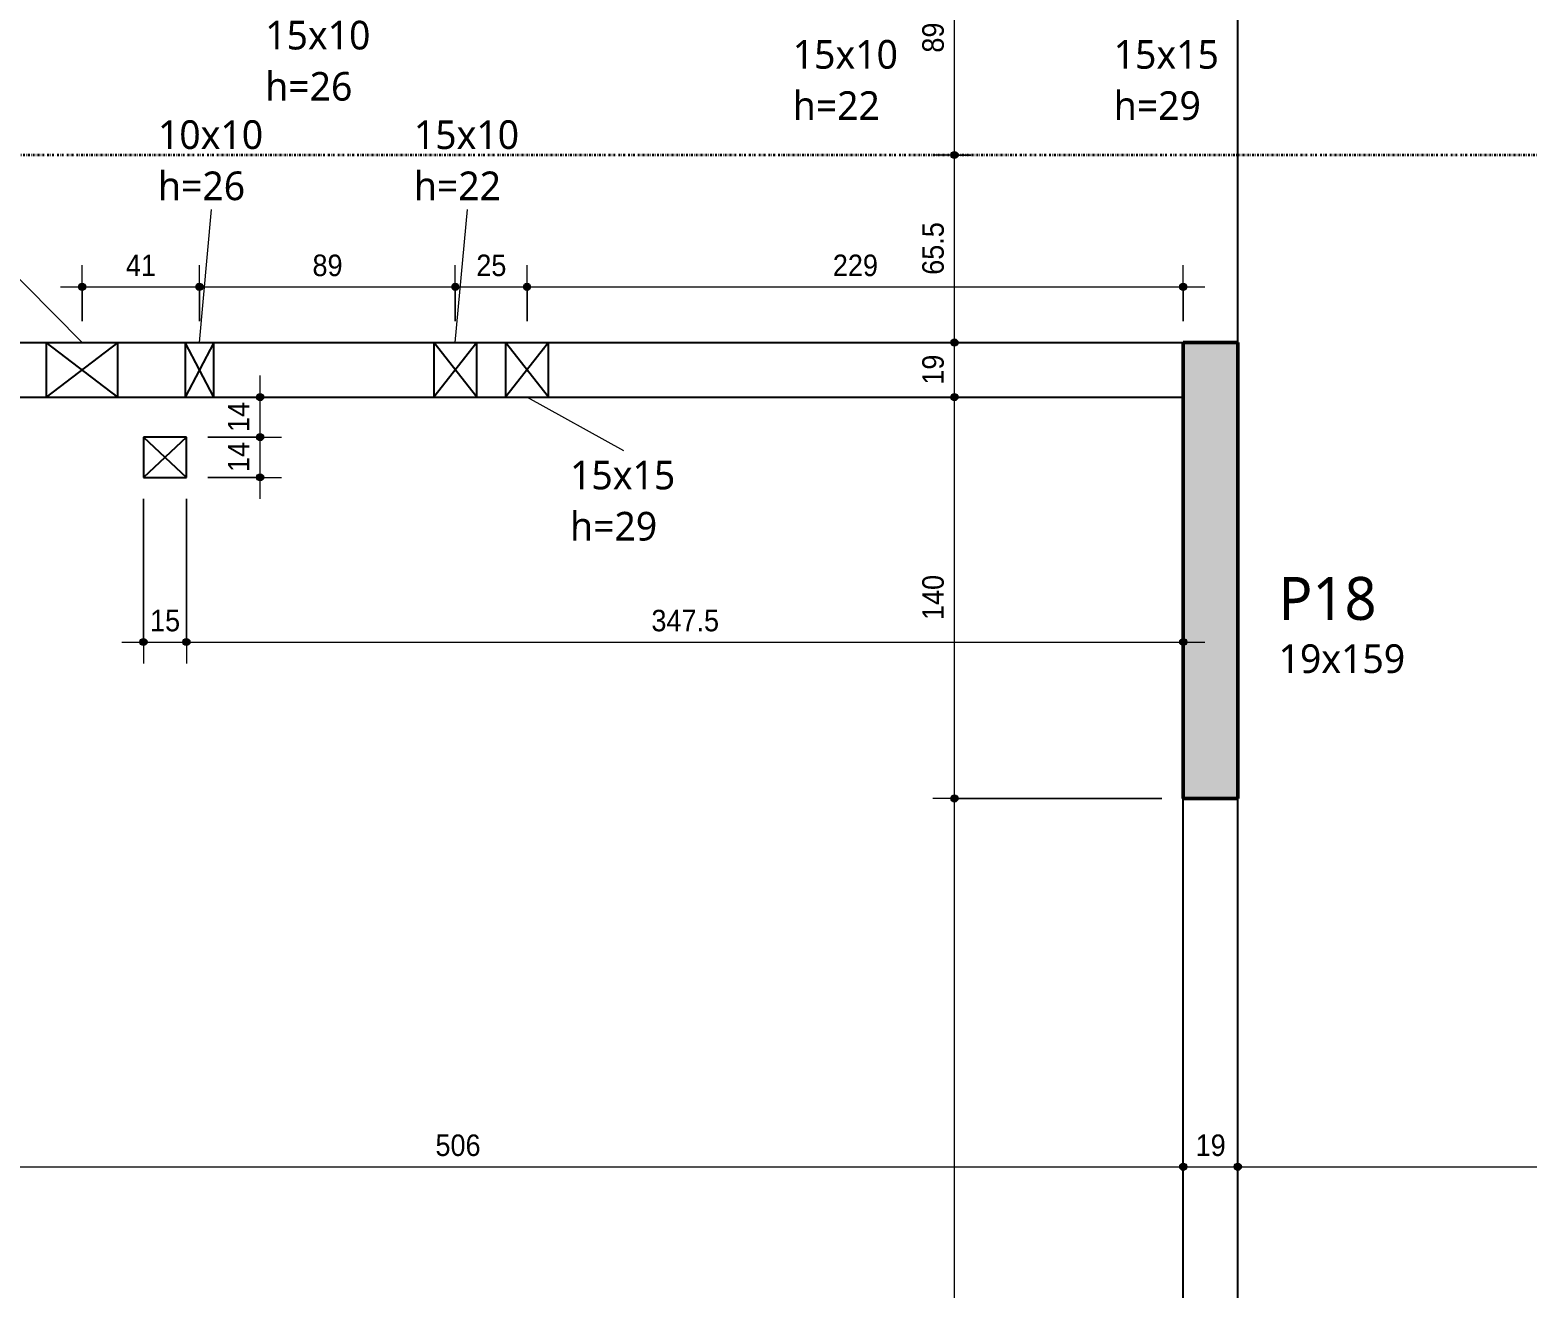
# Model space of a CAD drawing. Header units: centimetres. Extents: x -2198 to 42786, y -3196 to 88064.
# Drawn here: x 568 to 1091, y -512 to -73 of the extents above; entities that cross this region are included whole.
import ezdxf

# ---------------------------------------------------------------- set-up
doc = ezdxf.new("R2010")
doc.units = ezdxf.units.CM
doc.linetypes.add('Dash dot', pattern=[1.5875, 0.635, -0.47625, 0, -0.47625])
doc.linetypes.add('Traço', pattern=[0.635, 0.3175, -0.3175])
for name, color, linetype, lineweight in [('A-ANNO-DIMS', 7, 'Continuous', 9), ('A-ANNO-DIMS-50', 7, 'Continuous', 9), ('A-DETL-THIN', 7, 'Continuous', 25), ('A-FLOR', 7, 'Continuous', 25), ('A-GENM', 7, 'Continuous', 25), ('A-GENM-HDLN', 7, 'Traço', 18), ('A-GENM-IDEN', 7, 'Continuous', 9), ('S-BEAM', 7, 'Continuous', 25), ('S-BEAM-HDLN', 7, 'Traço', 25), ('S-COLS', 7, 'Continuous', 25), ('S-COLS-IDEN', 7, 'Continuous', 9), ('S-GRID', 7, 'Continuous', 9)]:
    doc.layers.add(name, color=color, linetype=linetype, lineweight=lineweight)
doc.styles.add('Arial_2', font='arial.ttf', dxfattribs={"width": 0.9, "height": 7.5})
doc.styles.add('Gadugi', font='gadugi.ttf', dxfattribs={"height": 15})
doc.styles.add('Gadugi_1', font='gadugi.ttf', dxfattribs={"height": 10})
doc.dimstyles.new('PED_1_5mm_ESQ', dxfattribs={"dimscale": 30.48, "dimtxt": 7.651945, "dimasz": 0.328084, "dimexe": 0.246063, "dimexo": 0.246063, "dimgap": 0.049213, "dimtad": 1, "dimdec": 1, "dimrnd": 0.5, "dimdsep": 46, "dimtxsty": 'Arial_2', "dimblk1": 'DOTSMALL', "dimblk2": 'DOTSMALL', "dimsah": 1, "dimcen": 0.09, "dimdle": 0.246063, "dimazin": 0, "dimtfac": 1, "dimtdec": 4, "dimtix": 1, "dimtmove": 0, "dimatfit": 3, "dimfxl": 1, "dimtvp": 1, "dimtolj": 1, "dimtzin": 0, "dimarcsym": 2})
doc.dimstyles.new('PED_1_5mm_ESQ_3', dxfattribs={"dimscale": 30.48, "dimtxt": 7.651945, "dimasz": 0.328084, "dimexe": 0.246063, "dimexo": 0.246063, "dimgap": 0.049213, "dimtad": 1, "dimdec": 1, "dimrnd": 0.5, "dimdsep": 46, "dimtxsty": 'Arial_2', "dimblk1": 'DOTSMALL', "dimblk2": 'DOTSMALL', "dimsah": 1, "dimcen": 0.09, "dimdle": 0.246063, "dimazin": 0, "dimtfac": 1, "dimtdec": 4, "dimtix": 1, "dimtmove": 0, "dimatfit": 3, "dimfxl": 1, "dimtvp": 1, "dimtolj": 1, "dimtzin": 0, "dimarcsym": 2})

# ---------------------------------------------------------------- blocks, each defined once
blk = doc.blocks.new('PED_FURO_RETANGULAR_R04_2020 - 25x15x29-3618377-PL E 001 - FORMA DO PAVIMENTO TIPO 1')
at = {"layer": 'A-GENM-HDLN'}
for p, q in [((-12.5, -9.5), (-12.5, 9.5)), ((-12.49, 9.5), (12.49, -9.5)), ((-12.49, -9.5), (12.49, 9.5)), ((12.5, 9.5), (12.5, -9.5))]:
    blk.add_line(p, q, dxfattribs=at)
blk = doc.blocks.new('PED_FURO_RETANGULAR_R04_2020 - 10x10x26-3623289-PL E 001 - FORMA DO PAVIMENTO TIPO 1')
at = {"layer": 'A-GENM-HDLN'}
for p, q in [((-5, 9.5), (5, -9.5)), ((-5, -9.5), (5, 9.5)), ((-5, -9.5), (-5, 9.5)), ((5, 9.5), (5, -9.5))]:
    blk.add_line(p, q, dxfattribs=at)
blk = doc.blocks.new('PED_FURO_RETANGULAR_R04_2020 - 15x10x22-3621887-PL E 001 - FORMA DO PAVIMENTO TIPO 1')
at = {"layer": 'A-GENM-HDLN'}
for p, q in [((-7.5, 9.5), (7.5, -9.5)), ((-7.5, -9.5), (7.5, 9.5)), ((-7.5, -9.5), (-7.5, 9.5)), ((7.5, 9.5), (7.5, -9.5))]:
    blk.add_line(p, q, dxfattribs=at)
blk = doc.blocks.new('PED_FURO_RETANGULAR_R04_2020 - 15x15x29-V1-PL E 001 - FORMA DO PAVIMENTO TIPO 1')
at = {"layer": 'A-GENM-HDLN'}
for p, q in [((-7.5, 9.5), (7.5, -9.5)), ((-7.5, -9.5), (7.5, 9.5)), ((-7.5, -9.5), (-7.5, 9.5)), ((7.5, 9.5), (7.5, -9.5))]:
    blk.add_line(p, q, dxfattribs=at)
blk = doc.blocks.new('DIMBLOCK61-PL E 001 - FORMA DO PAVIMENTO TIPO 1')
at = {"layer": 'A-ANNO-DIMS-50'}
h = blk.add_hatch(color=256, dxfattribs=at)
edge = h.paths.add_edge_path(flags=0)
edge.add_arc((464.65, -469.34), 1.25, 0, 360)
h = blk.add_hatch(color=256, dxfattribs=at)
edge = h.paths.add_edge_path(flags=0)
edge.add_arc((970.65, -469.34), 1.25, 0, 360)
for p, q in [((970.65, -348.38), (970.65, -476.84)), ((970.65, -469.34), (970.65, -348.38)), ((464.65, -396.88), (464.65, -476.84)), ((464.65, -469.34), (464.65, -396.88)), ((464.65, -469.34), (970.65, -469.34))]:
    blk.add_line(p, q, dxfattribs=at)
for centre in [(464.65, -469.34), (970.65, -469.34)]:
    blk.add_circle(centre, 1.25, dxfattribs=at)
at = {"layer": 'A-ANNO-DIMS-50', "color": 0, "insert": (709.88, -458.1), "char_height": 7.5, "width": 18.6472, "attachment_point": 1, "line_spacing_factor": 0.941778, "style": 'Arial_2'}
blk.add_mtext('506', dxfattribs=at)
blk = doc.blocks.new('_DotSmall')
at = {"color": 0, "linetype": 'ByBlock', "const_width": 0.5}
blk.add_lwpolyline([(-0.0625, 0, 1), (0.0625, 0, 1)], format="xyb", close=True, dxfattribs=at)
blk = doc.blocks.new('DIMBLOCK62-PL E 001 - FORMA DO PAVIMENTO TIPO 1')
at = {"layer": 'A-ANNO-DIMS-50'}
h = blk.add_hatch(color=256, dxfattribs=at)
edge = h.paths.add_edge_path(flags=0)
edge.add_arc((970.65, -469.34), 1.25, 0, 360)
h = blk.add_hatch(color=256, dxfattribs=at)
edge = h.paths.add_edge_path(flags=0)
edge.add_arc((989.65, -469.34), 1.25, 0, 360)
for p, q in [((970.65, -348.38), (970.65, -476.84)), ((970.65, -469.34), (970.65, -348.38)), ((989.65, -348.38), (989.65, -476.84)), ((989.65, -469.34), (989.65, -348.38)), ((970.65, -469.34), (989.65, -469.34))]:
    blk.add_line(p, q, dxfattribs=at)
for centre in [(970.65, -469.34), (989.65, -469.34)]:
    blk.add_circle(centre, 1.25, dxfattribs=at)
at = {"layer": 'A-ANNO-DIMS-50', "color": 0, "insert": (974.97, -458.1), "char_height": 7.5, "width": 12.4315, "attachment_point": 1, "line_spacing_factor": 0.941778, "style": 'Arial_2'}
blk.add_mtext('19', dxfattribs=at)
blk = doc.blocks.new('DIMBLOCK63-PL E 001 - FORMA DO PAVIMENTO TIPO 1')
at = {"layer": 'A-ANNO-DIMS-50'}
h = blk.add_hatch(color=256, dxfattribs=at)
edge = h.paths.add_edge_path(flags=0)
edge.add_arc((989.65, -469.34), 1.25, 0, 360)
h = blk.add_hatch(color=256, dxfattribs=at)
edge = h.paths.add_edge_path(flags=0)
edge.add_arc((1333.15, -469.34), 1.25, 0, 360)
for p, q in [((989.65, -348.38), (989.65, -476.84)), ((989.65, -469.34), (989.65, -348.38)), ((1333.15, -475.07), (1333.15, -461.84)), ((989.65, -469.34), (1333.15, -469.34)), ((1333.15, -469.34), (1333.15, -475.07))]:
    blk.add_line(p, q, dxfattribs=at)
for centre in [(989.65, -469.34), (1333.15, -469.34)]:
    blk.add_circle(centre, 1.25, dxfattribs=at)
at = {"layer": 'A-ANNO-DIMS-50', "color": 0, "insert": (1149.74, -458.1), "char_height": 7.5, "width": 27.9708, "attachment_point": 1, "line_spacing_factor": 0.941778, "style": 'Arial_2'}
blk.add_mtext('343.5', dxfattribs=at)
blk = doc.blocks.new('DIMBLOCK68-PL E 001 - FORMA DO PAVIMENTO TIPO 1')
at = {"layer": 'A-ANNO-DIMS-50'}
h = blk.add_hatch(color=256, dxfattribs=at)
edge = h.paths.add_edge_path(flags=0)
edge.add_arc((890.86, -340.88), 1.25, 0, 360)
h = blk.add_hatch(color=256, dxfattribs=at)
edge = h.paths.add_edge_path(flags=0)
edge.add_arc((890.86, -723.38), 1.25, 0, 360)
for p, q in [((963.15, -340.88), (883.36, -340.88)), ((890.86, -723.38), (890.86, -340.88)), ((890.86, -340.88), (963.15, -340.88)), ((963.15, -723.38), (883.36, -723.38)), ((890.86, -723.38), (963.15, -723.38))]:
    blk.add_line(p, q, dxfattribs=at)
for centre in [(890.86, -340.88), (890.86, -723.38)]:
    blk.add_circle(centre, 1.25, dxfattribs=at)
at = {"layer": 'A-ANNO-DIMS-50', "color": 0, "insert": (879.63, -543.78), "char_height": 7.5, "width": 27.9708, "attachment_point": 1, "rotation": 90, "line_spacing_factor": 0.941778, "style": 'Arial_2'}
blk.add_mtext('382.5', dxfattribs=at)
blk = doc.blocks.new('DIMBLOCK69-PL E 001 - FORMA DO PAVIMENTO TIPO 1')
at = {"layer": 'A-ANNO-DIMS-50'}
h = blk.add_hatch(color=256, dxfattribs=at)
edge = h.paths.add_edge_path(flags=0)
edge.add_arc((890.86, -200.88), 1.25, 0, 360)
h = blk.add_hatch(color=256, dxfattribs=at)
edge = h.paths.add_edge_path(flags=0)
edge.add_arc((890.86, -340.88), 1.25, 0, 360)
for p, q in [((896.6, -200.88), (883.36, -200.88)), ((890.86, -340.88), (890.86, -200.88)), ((890.86, -200.88), (896.6, -200.88)), ((963.15, -340.88), (883.36, -340.88)), ((890.86, -340.88), (963.15, -340.88))]:
    blk.add_line(p, q, dxfattribs=at)
for centre in [(890.86, -200.88), (890.86, -340.88)]:
    blk.add_circle(centre, 1.25, dxfattribs=at)
at = {"layer": 'A-ANNO-DIMS-50', "color": 0, "insert": (879.63, -278.65), "char_height": 7.5, "width": 18.6472, "attachment_point": 1, "rotation": 90, "line_spacing_factor": 0.941778, "style": 'Arial_2'}
blk.add_mtext('140', dxfattribs=at)
blk = doc.blocks.new('DIMBLOCK70-PL E 001 - FORMA DO PAVIMENTO TIPO 1')
at = {"layer": 'A-ANNO-DIMS-50'}
h = blk.add_hatch(color=256, dxfattribs=at)
edge = h.paths.add_edge_path(flags=0)
edge.add_arc((890.86, -181.88), 1.25, 0, 360)
h = blk.add_hatch(color=256, dxfattribs=at)
edge = h.paths.add_edge_path(flags=0)
edge.add_arc((890.86, -200.88), 1.25, 0, 360)
for p, q in [((963.15, -181.88), (883.36, -181.88)), ((890.86, -200.88), (890.86, -181.88)), ((890.86, -181.88), (963.15, -181.88)), ((896.6, -200.88), (883.36, -200.88)), ((890.86, -200.88), (896.6, -200.88))]:
    blk.add_line(p, q, dxfattribs=at)
for centre in [(890.86, -181.88), (890.86, -200.88)]:
    blk.add_circle(centre, 1.25, dxfattribs=at)
at = {"layer": 'A-ANNO-DIMS-50', "color": 0, "insert": (879.63, -196.56), "char_height": 7.5, "width": 12.4315, "attachment_point": 1, "rotation": 90, "line_spacing_factor": 0.941778, "style": 'Arial_2'}
blk.add_mtext('19', dxfattribs=at)
blk = doc.blocks.new('DIMBLOCK71-PL E 001 - FORMA DO PAVIMENTO TIPO 1')
at = {"layer": 'A-ANNO-DIMS-50'}
h = blk.add_hatch(color=256, dxfattribs=at)
edge = h.paths.add_edge_path(flags=0)
edge.add_arc((890.86, -116.45), 1.25, 0, 360)
h = blk.add_hatch(color=256, dxfattribs=at)
edge = h.paths.add_edge_path(flags=0)
edge.add_arc((890.86, -181.88), 1.25, 0, 360)
for p, q in [((896.6, -116.45), (883.36, -116.45)), ((890.86, -181.88), (890.86, -116.45)), ((890.86, -116.45), (896.6, -116.45)), ((963.15, -181.88), (883.36, -181.88)), ((890.86, -181.88), (963.15, -181.88))]:
    blk.add_line(p, q, dxfattribs=at)
for centre in [(890.86, -116.45), (890.86, -181.88)]:
    blk.add_circle(centre, 1.25, dxfattribs=at)
at = {"layer": 'A-ANNO-DIMS-50', "color": 0, "insert": (879.63, -158.23), "char_height": 7.5, "width": 21.7551, "attachment_point": 1, "rotation": 90, "line_spacing_factor": 0.941778, "style": 'Arial_2'}
blk.add_mtext('65.5', dxfattribs=at)
blk = doc.blocks.new('DIMBLOCK72-PL E 001 - FORMA DO PAVIMENTO TIPO 1')
at = {"layer": 'A-ANNO-DIMS-50'}
h = blk.add_hatch(color=256, dxfattribs=at)
edge = h.paths.add_edge_path(flags=0)
edge.add_arc((890.86, -26.88), 1.25, 0, 360)
h = blk.add_hatch(color=256, dxfattribs=at)
edge = h.paths.add_edge_path(flags=0)
edge.add_arc((890.86, -116.45), 1.25, 0, 360)
for p, q in [((896.6, -26.88), (883.36, -26.88)), ((890.86, -116.45), (890.86, -26.88)), ((890.86, -26.88), (896.6, -26.88)), ((896.6, -116.45), (883.36, -116.45)), ((890.86, -116.45), (896.6, -116.45))]:
    blk.add_line(p, q, dxfattribs=at)
for centre in [(890.86, -26.88), (890.86, -116.45)]:
    blk.add_circle(centre, 1.25, dxfattribs=at)
at = {"layer": 'A-ANNO-DIMS-50', "color": 0, "insert": (879.63, -80.73), "char_height": 7.5, "width": 21.7551, "attachment_point": 1, "rotation": 90, "line_spacing_factor": 0.941778, "style": 'Arial_2'}
blk.add_mtext('89.5', dxfattribs=at)
blk = doc.blocks.new('DIMBLOCK267-PL E 001 - FORMA DO PAVIMENTO TIPO 1')
at = {"layer": 'A-ANNO-DIMS-50'}
h = blk.add_hatch(color=256, dxfattribs=at)
edge = h.paths.add_edge_path(flags=0)
edge.add_arc((586.65, -162.42), 1.25, 0, 360)
h = blk.add_hatch(color=256, dxfattribs=at)
edge = h.paths.add_edge_path(flags=0)
edge.add_arc((627.55, -162.42), 1.25, 0, 360)
for p, q in [((586.65, -174.38), (586.65, -154.92)), ((627.55, -174.38), (627.55, -154.92)), ((579.15, -162.42), (627.55, -162.42)), ((586.65, -162.42), (586.65, -174.38)), ((627.55, -162.42), (627.55, -174.38))]:
    blk.add_line(p, q, dxfattribs=at)
for centre in [(586.65, -162.42), (627.55, -162.42)]:
    blk.add_circle(centre, 1.25, dxfattribs=at)
at = {"layer": 'A-ANNO-DIMS-50', "color": 0, "insert": (601.92, -151.18), "char_height": 7.5, "width": 12.4315, "attachment_point": 1, "line_spacing_factor": 0.941778, "style": 'Arial_2'}
blk.add_mtext('41', dxfattribs=at)
blk = doc.blocks.new('DIMBLOCK268-PL E 001 - FORMA DO PAVIMENTO TIPO 1')
at = {"layer": 'A-ANNO-DIMS-50'}
h = blk.add_hatch(color=256, dxfattribs=at)
edge = h.paths.add_edge_path(flags=0)
edge.add_arc((627.55, -162.42), 1.25, 0, 360)
h = blk.add_hatch(color=256, dxfattribs=at)
edge = h.paths.add_edge_path(flags=0)
edge.add_arc((716.8, -162.42), 1.25, 0, 360)
for p, q in [((627.55, -174.38), (627.55, -154.92)), ((716.8, -174.38), (716.8, -154.92)), ((627.55, -162.42), (716.8, -162.42)), ((627.55, -162.42), (627.55, -174.38)), ((716.8, -162.42), (716.8, -174.38))]:
    blk.add_line(p, q, dxfattribs=at)
for centre in [(627.55, -162.42), (716.8, -162.42)]:
    blk.add_circle(centre, 1.25, dxfattribs=at)
at = {"layer": 'A-ANNO-DIMS-50', "color": 0, "insert": (666.99, -151.18), "char_height": 7.5, "width": 12.4315, "attachment_point": 1, "line_spacing_factor": 0.941778, "style": 'Arial_2'}
blk.add_mtext('89', dxfattribs=at)
blk = doc.blocks.new('DIMBLOCK269-PL E 001 - FORMA DO PAVIMENTO TIPO 1')
at = {"layer": 'A-ANNO-DIMS-50'}
h = blk.add_hatch(color=256, dxfattribs=at)
edge = h.paths.add_edge_path(flags=0)
edge.add_arc((716.8, -162.42), 1.25, 0, 360)
h = blk.add_hatch(color=256, dxfattribs=at)
edge = h.paths.add_edge_path(flags=0)
edge.add_arc((741.8, -162.42), 1.25, 0, 360)
for p, q in [((716.8, -174.38), (716.8, -154.92)), ((741.8, -174.38), (741.8, -154.92)), ((716.8, -162.42), (741.8, -162.42)), ((716.8, -162.42), (716.8, -174.38)), ((741.8, -162.42), (741.8, -174.38))]:
    blk.add_line(p, q, dxfattribs=at)
for centre in [(716.8, -162.42), (741.8, -162.42)]:
    blk.add_circle(centre, 1.25, dxfattribs=at)
at = {"layer": 'A-ANNO-DIMS-50', "color": 0, "insert": (724.12, -151.18), "char_height": 7.5, "width": 12.4315, "attachment_point": 1, "line_spacing_factor": 0.941778, "style": 'Arial_2'}
blk.add_mtext('25', dxfattribs=at)
blk = doc.blocks.new('DIMBLOCK270-PL E 001 - FORMA DO PAVIMENTO TIPO 1')
at = {"layer": 'A-ANNO-DIMS-50'}
h = blk.add_hatch(color=256, dxfattribs=at)
edge = h.paths.add_edge_path(flags=0)
edge.add_arc((741.8, -162.42), 1.25, 0, 360)
h = blk.add_hatch(color=256, dxfattribs=at)
edge = h.paths.add_edge_path(flags=0)
edge.add_arc((970.65, -162.42), 1.25, 0, 360)
for p, q in [((741.8, -174.38), (741.8, -154.92)), ((970.65, -174.38), (970.65, -154.92)), ((741.8, -162.42), (978.15, -162.42)), ((741.8, -162.42), (741.8, -174.38)), ((970.65, -162.42), (970.65, -174.38))]:
    blk.add_line(p, q, dxfattribs=at)
for centre in [(741.8, -162.42), (970.65, -162.42)]:
    blk.add_circle(centre, 1.25, dxfattribs=at)
at = {"layer": 'A-ANNO-DIMS-50', "color": 0, "insert": (848.45, -151.18), "char_height": 7.5, "width": 18.6472, "attachment_point": 1, "line_spacing_factor": 0.941778, "style": 'Arial_2'}
blk.add_mtext('229', dxfattribs=at)
blk = doc.blocks.new('DIMBLOCK279-PL E 001 - FORMA DO PAVIMENTO TIPO 1')
at = {"layer": 'A-ANNO-DIMS-50'}
h = blk.add_hatch(color=256, dxfattribs=at)
edge = h.paths.add_edge_path(flags=0)
edge.add_arc((608.05, -286.32), 1.25, 0, 360)
h = blk.add_hatch(color=256, dxfattribs=at)
edge = h.paths.add_edge_path(flags=0)
edge.add_arc((623.02, -286.32), 1.25, 0, 360)
for p, q in [((608.05, -236.38), (608.05, -293.82)), ((608.05, -286.32), (608.05, -236.38)), ((623.02, -236.38), (623.02, -293.82)), ((623.02, -286.32), (623.02, -236.38)), ((600.55, -286.32), (623.02, -286.32))]:
    blk.add_line(p, q, dxfattribs=at)
for centre in [(608.05, -286.32), (623.02, -286.32)]:
    blk.add_circle(centre, 1.25, dxfattribs=at)
at = {"layer": 'A-ANNO-DIMS-50', "color": 0, "insert": (610.35, -275.08), "char_height": 7.5, "width": 12.4315, "attachment_point": 1, "line_spacing_factor": 0.941778, "style": 'Arial_2'}
blk.add_mtext('15', dxfattribs=at)
blk = doc.blocks.new('DIMBLOCK280-PL E 001 - FORMA DO PAVIMENTO TIPO 1')
at = {"layer": 'A-ANNO-DIMS-50'}
h = blk.add_hatch(color=256, dxfattribs=at)
edge = h.paths.add_edge_path(flags=0)
edge.add_arc((623.02, -286.32), 1.25, 0, 360)
h = blk.add_hatch(color=256, dxfattribs=at)
edge = h.paths.add_edge_path(flags=0)
edge.add_arc((970.65, -286.32), 1.25, 0, 360)
for p, q in [((623.02, -236.38), (623.02, -293.82)), ((623.02, -286.32), (623.02, -236.38)), ((970.65, -292.05), (970.65, -278.82)), ((623.02, -286.32), (978.15, -286.32)), ((970.65, -286.32), (970.65, -292.05))]:
    blk.add_line(p, q, dxfattribs=at)
for centre in [(623.02, -286.32), (970.65, -286.32)]:
    blk.add_circle(centre, 1.25, dxfattribs=at)
at = {"layer": 'A-ANNO-DIMS-50', "color": 0, "insert": (785.18, -275.08), "char_height": 7.5, "width": 27.9708, "attachment_point": 1, "line_spacing_factor": 0.941778, "style": 'Arial_2'}
blk.add_mtext('347.5', dxfattribs=at)
blk = doc.blocks.new('DIMBLOCK281-PL E 001 - FORMA DO PAVIMENTO TIPO 1')
at = {"layer": 'A-ANNO-DIMS-50'}
h = blk.add_hatch(color=256, dxfattribs=at)
edge = h.paths.add_edge_path(flags=0)
edge.add_arc((648.72, -214.84), 1.25, 0, 360)
h = blk.add_hatch(color=256, dxfattribs=at)
edge = h.paths.add_edge_path(flags=0)
edge.add_arc((648.72, -228.88), 1.25, 0, 360)
for p, q in [((630.52, -214.84), (656.22, -214.84)), ((648.72, -214.84), (630.52, -214.84)), ((648.72, -236.38), (648.72, -214.84)), ((630.52, -228.88), (656.22, -228.88)), ((648.72, -228.88), (630.52, -228.88))]:
    blk.add_line(p, q, dxfattribs=at)
for centre in [(648.72, -214.84), (648.72, -228.88)]:
    blk.add_circle(centre, 1.25, dxfattribs=at)
at = {"layer": 'A-ANNO-DIMS-50', "color": 0, "insert": (637.48, -227.04), "char_height": 7.5, "width": 12.4315, "attachment_point": 1, "rotation": 90, "line_spacing_factor": 0.941778, "style": 'Arial_2'}
blk.add_mtext('14', dxfattribs=at)
blk = doc.blocks.new('DIMBLOCK282-PL E 001 - FORMA DO PAVIMENTO TIPO 1')
at = {"layer": 'A-ANNO-DIMS-50'}
h = blk.add_hatch(color=256, dxfattribs=at)
edge = h.paths.add_edge_path(flags=0)
edge.add_arc((648.72, -200.88), 1.25, 0, 360)
h = blk.add_hatch(color=256, dxfattribs=at)
edge = h.paths.add_edge_path(flags=0)
edge.add_arc((648.72, -214.84), 1.25, 0, 360)
for p, q in [((648.72, -214.84), (648.72, -193.38)), ((654.45, -200.88), (641.22, -200.88)), ((648.72, -200.88), (654.45, -200.88)), ((630.52, -214.84), (656.22, -214.84)), ((648.72, -214.84), (630.52, -214.84))]:
    blk.add_line(p, q, dxfattribs=at)
for centre in [(648.72, -200.88), (648.72, -214.84)]:
    blk.add_circle(centre, 1.25, dxfattribs=at)
at = {"layer": 'A-ANNO-DIMS-50', "color": 0, "insert": (637.48, -213.04), "char_height": 7.5, "width": 12.4315, "attachment_point": 1, "rotation": 90, "line_spacing_factor": 0.941778, "style": 'Arial_2'}
blk.add_mtext('14', dxfattribs=at)

msp = doc.modelspace()

# ---------------------------------------------------------------- hatches: boundary and pattern name
at = {"layer": 'S-COLS', "true_color": 0x808080}
msp.add_hatch(color=8, dxfattribs=at).paths.add_polyline_path([(989.65, -340.88), (989.65, -181.88), (970.65, -181.88), (970.65, -340.88)], flags=0)

# ---------------------------------------------------------------- linework, layer by layer
at = {"layer": 'A-DETL-THIN'}
for p, q in [((599.15, -200.88), (574.15, -181.88)), ((599.15, -181.88), (574.15, -200.88)), ((632.55, -181.88), (622.55, -200.88)), ((632.55, -200.88), (622.55, -181.88)), ((724.3, -181.88), (709.3, -200.88)), ((724.3, -200.88), (709.3, -181.88)), ((749.3, -181.88), (734.3, -200.88)), ((749.3, -200.88), (734.3, -181.88)), ((608.05, -214.84), (623.02, -228.88)), ((623.02, -214.84), (608.05, -228.88))]:
    msp.add_line(p, q, dxfattribs=at)
at = {"layer": 'A-FLOR'}
for p, q in [((989.65, -181.88), (989.65, -26.88)), ((623.02, -214.84), (608.05, -214.84)), ((608.05, -214.84), (608.05, -228.88)), ((623.02, -228.88), (623.02, -214.84)), ((608.05, -228.88), (623.02, -228.88))]:
    msp.add_line(p, q, dxfattribs=at)
at = {"layer": 'A-GENM-IDEN'}
for p, q in [((586.65, -181.88), (540.74, -135.49)), ((627.55, -181.88), (631.8, -135.49)), ((716.8, -181.88), (721.05, -135.49)), ((741.8, -200.88), (775.5, -219.5))]:
    msp.add_line(p, q, dxfattribs=at)
at = {"layer": 'S-BEAM'}
for p, q in [((464.65, -181.88), (970.65, -181.88)), ((464.65, -200.88), (970.65, -200.88)), ((970.65, -723.38), (970.65, -340.88)), ((989.65, -723.38), (989.65, -340.88))]:
    msp.add_line(p, q, dxfattribs=at)
at = {"layer": 'S-BEAM-HDLN', "linetype": 'Continuous'}
for p, q in [((574.15, -181.88), (574.15, -200.88)), ((599.15, -200.88), (599.15, -181.88)), ((622.55, -181.88), (622.55, -200.88)), ((632.55, -200.88), (632.55, -181.88)), ((709.3, -181.88), (709.3, -200.88)), ((724.3, -200.88), (724.3, -181.88)), ((734.3, -181.88), (734.3, -200.88)), ((749.3, -200.88), (749.3, -181.88))]:
    msp.add_line(p, q, dxfattribs=at)
at = {"layer": 'S-COLS', "lineweight": 50}
for p, q in [((970.65, -340.88), (970.65, -181.88)), ((970.65, -181.88), (989.65, -181.88)), ((989.65, -181.88), (989.65, -340.88)), ((989.65, -340.88), (970.65, -340.88))]:
    msp.add_line(p, q, dxfattribs=at)
at = {"layer": 'S-GRID', "color": 152, "linetype": 'Dash dot', "lineweight": 35, "true_color": 0x0070c0}
msp.add_line((1641.66, -116.45), (-2132.88, -116.45), dxfattribs=at)

# ---------------------------------------------------------------- block references
at = {"layer": 'A-GENM', "linetype": 'Traço', "lineweight": 18, "rotation": 180}
for name, p in [('PED_FURO_RETANGULAR_R04_2020 - 25x15x29-3618377-PL E 001 - FORMA DO PAVIMENTO TIPO 1', (586.65, -191.38)), ('PED_FURO_RETANGULAR_R04_2020 - 10x10x26-3623289-PL E 001 - FORMA DO PAVIMENTO TIPO 1', (627.55, -191.38)), ('PED_FURO_RETANGULAR_R04_2020 - 15x10x22-3621887-PL E 001 - FORMA DO PAVIMENTO TIPO 1', (716.8, -191.38)), ('PED_FURO_RETANGULAR_R04_2020 - 15x15x29-V1-PL E 001 - FORMA DO PAVIMENTO TIPO 1', (741.8, -191.38))]:
    msp.add_blockref(name, p, dxfattribs=at)

# ---------------------------------------------------------------- texts
at = {"layer": 'A-GENM-IDEN', "char_height": 10, "attachment_point": 1, "style": 'Gadugi_1'}
for s, insert, width in [('15x10', (650.5, -69.63), 44.8945), ('15x10', (834.46, -76.34), 44.8945), ('15x15', (946.39, -76.34), 44.8945), ('h=26', (650.5, -87.49), 39.6835), ('h=22', (834.46, -94.2), 39.6835), ('h=29', (946.39, -94.2), 39.6835), ('10x10', (613.1, -104.34), 44.8945), ('15x10', (702.35, -104.34), 44.8945), ('h=26', (613.1, -122.2), 39.6835), ('h=22', (702.35, -122.2), 39.6835), ('15x15', (756.8, -223.06), 44.8945), ('h=29', (756.8, -240.92), 39.6835)]:
    msp.add_mtext(s, dxfattribs=dict(at, insert=insert, width=width))
at = {"layer": 'S-COLS-IDEN', "attachment_point": 1}
for s, insert, char_height, width, style in [('P18', (1003.89, -263.62), 15, 42.4894, 'Gadugi'), ('19x159', (1003.89, -287.11), 10, 54.1139, 'Gadugi_1')]:
    msp.add_mtext(s, dxfattribs=dict(at, insert=insert, char_height=char_height, width=width, style=style))

# ---------------------------------------------------------------- dimensions: what is measured, and where the dimension line sits
at = {"layer": 'A-ANNO-DIMS'}
for base, p1, p2, dimstyle, override, picture, middle in [((890.86, -26.88), (889.1, -116.45), (889.1, -26.88), 'PED_1_5mm_ESQ', {"dimpost": '<>', "dimfxl": 89.568642}, 'DIMBLOCK72-PL E 001 - FORMA DO PAVIMENTO TIPO 1', (885.53, -71.67)), ((890.86, -116.45), (970.65, -181.88), (889.1, -116.45), 'PED_1_5mm_ESQ', {"dimpost": '<>', "dimfxl": 104.554459}, 'DIMBLOCK71-PL E 001 - FORMA DO PAVIMENTO TIPO 1', (885.53, -149.17)), ((890.86, -181.88), (889.1, -200.88), (970.65, -181.88), 'PED_1_5mm_ESQ', {"dimpost": '<>', "dimfxl": 83.733933}, 'DIMBLOCK70-PL E 001 - FORMA DO PAVIMENTO TIPO 1', (885.53, -191.38)), ((648.72, -200.88), (623.02, -214.84), (646.95, -200.88), 'PED_1_5mm_ESQ_3', {"dimpost": '<>', "dimfxl": 27.706591}, 'DIMBLOCK282-PL E 001 - FORMA DO PAVIMENTO TIPO 1', (643.45, -207.86)), ((890.86, -200.88), (970.65, -340.88), (889.1, -200.88), 'PED_1_5mm_ESQ', {"dimpost": '<>', "dimfxl": 162.019664}, 'DIMBLOCK69-PL E 001 - FORMA DO PAVIMENTO TIPO 1', (885.53, -270.88)), ((648.72, -214.84), (623.02, -228.88), (623.02, -214.84), 'PED_1_5mm_ESQ_3', {"dimpost": '<>', "dimfxl": 14.034409}, 'DIMBLOCK281-PL E 001 - FORMA DO PAVIMENTO TIPO 1', (643.45, -221.86)), ((890.86, -340.88), (970.65, -723.38), (970.65, -340.88), 'PED_1_5mm_ESQ', {"dimpost": '<>', "dimfxl": 382.498599}, 'DIMBLOCK68-PL E 001 - FORMA DO PAVIMENTO TIPO 1', (885.53, -532.13))]:
    dim = msp.add_linear_dim(base=base, p1=p1, p2=p2, angle=90, dimstyle=dimstyle, override=override, dxfattribs=at)
    dim.commit()
    dim.dimension.update_dxf_attribs({"geometry": picture, "text_midpoint": middle})
for base, p1, p2, dimstyle, override, picture, middle in [((627.55, -162.42), (586.65, -181.88), (627.55, -181.88), 'PED_1_5mm_ESQ', {"dimpost": '<>', "dimfxl": 40.900865}, 'DIMBLOCK267-PL E 001 - FORMA DO PAVIMENTO TIPO 1', (607.1, -157.15)), ((716.7953, -162.416), (627.5484, -181.8807), (716.7953, -181.8807), 'PED_1_5mm_ESQ', {"dimpost": '<>', "dimfxl": 89.246863}, 'DIMBLOCK268-PL E 001 - FORMA DO PAVIMENTO TIPO 1', (672.1719, -157.0867)), ((741.8, -162.42), (716.8, -181.88), (741.8, -181.88), 'PED_1_5mm_ESQ', {"dimpost": '<>', "dimfxl": 25}, 'DIMBLOCK269-PL E 001 - FORMA DO PAVIMENTO TIPO 1', (729.3, -157.09)), ((970.6455, -162.416), (741.7953, -181.8807), (970.6455, -181.8807), 'PED_1_5mm_ESQ', {"dimpost": '<>', "dimfxl": 228.850174}, 'DIMBLOCK270-PL E 001 - FORMA DO PAVIMENTO TIPO 1', (856.2204, -157.0867)), ((623.02, -286.32), (608.05, -228.88), (623.02, -228.88), 'PED_1_5mm_ESQ_3', {"dimpost": '<>', "dimfxl": 14.970329}, 'DIMBLOCK279-PL E 001 - FORMA DO PAVIMENTO TIPO 1', (615.53, -280.99)), ((970.65, -286.32), (623.02, -228.88), (970.65, -284.55), 'PED_1_5mm_ESQ_3', {"dimpost": '<>', "dimfxl": 352.058126}, 'DIMBLOCK280-PL E 001 - FORMA DO PAVIMENTO TIPO 1', (796.83, -280.98)), ((970.65, -469.34), (464.65, -389.38), (970.65, -340.88), 'PED_1_5mm_ESQ', {"dimpost": '<>', "dimfxl": 508.316747}, 'DIMBLOCK61-PL E 001 - FORMA DO PAVIMENTO TIPO 1', (717.65, -464.01)), ((989.65, -469.34), (970.65, -340.88), (989.65, -340.88), 'PED_1_5mm_ESQ', {"dimpost": '<>', "dimfxl": 19}, 'DIMBLOCK62-PL E 001 - FORMA DO PAVIMENTO TIPO 1', (980.15, -464.01)), ((1333.15, -469.34), (989.65, -340.88), (1333.15, -467.57), 'PED_1_5mm_ESQ', {"dimpost": '<>', "dimfxl": 366.121385}, 'DIMBLOCK63-PL E 001 - FORMA DO PAVIMENTO TIPO 1', (1161.4, -464.01))]:
    dim = msp.add_linear_dim(base=base, p1=p1, p2=p2, dimstyle=dimstyle, override=override, dxfattribs=at)
    dim.commit()
    dim.dimension.update_dxf_attribs({"geometry": picture, "text_midpoint": middle})

doc.saveas('drawing.dxf')
